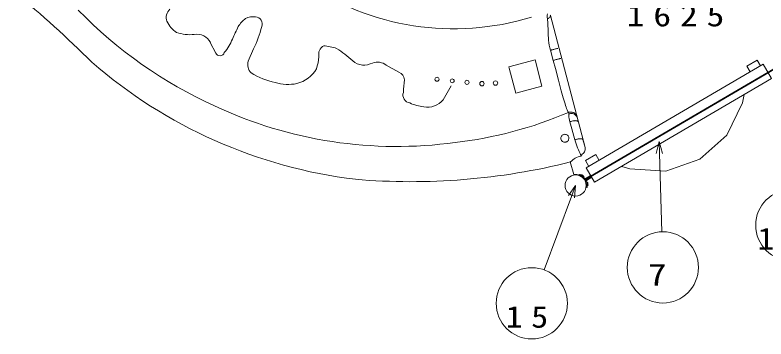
# Model space of a CAD drawing. Units: millimetres on the paper. Extents: x 0 to 420, y -594 to 297.
# Drawn here: x 98.9 to 151.6, y 146.4 to 169.1 of the extents above; entities that cross this region are included whole.
import ezdxf
from ezdxf.enums import TextEntityAlignment as Align

# ---------------------------------------------------------------- set-up
doc = ezdxf.new("R2010")
doc.units = ezdxf.units.MM
for name, color, linetype, lineweight in [('2D', 7, 'Continuous', 13), ('AM_5', 7, 'Continuous', 13), ('TEXT', 7, 'Continuous', 13)]:
    doc.layers.add(name, color=color, linetype=linetype, lineweight=lineweight)
doc.styles.add('ＭＳ ゴシック', font='')
doc.styles.get('ＭＳ ゴシック').set_extended_font_data('MS Gothic')

msp = doc.modelspace()

# ---------------------------------------------------------------- linework, layer by layer
at = {"layer": '2D'}
for p, q in [((136.231, 168.965), (136.232, 169.02)), ((136.234, 168.905), (136.231, 168.965)), ((136.232, 169.02), (136.238, 169.072)), ((136.243, 168.842), (136.234, 168.905)), ((136.238, 169.072), (136.257, 169.165)), ((136.286, 168.849), (136.243, 168.842)), ((136.261, 168.726), (136.243, 168.842)), ((136.329, 168.864), (136.286, 168.849)), ((136.371, 168.889), (136.329, 168.864)), ((136.406, 168.922), (136.371, 168.889)), ((136.432, 168.961), (136.406, 168.922)), ((136.447, 169.002), (136.432, 168.961)), ((136.446, 169.079), (136.451, 169.043)), ((136.451, 169.043), (136.447, 169.002)), ((138.885, 159.783), (136.451, 169.043)), ((136.272, 168.597), (136.261, 168.726)), ((136.279, 168.455), (136.272, 168.597)), ((136.283, 168.299), (136.279, 168.455)), ((136.286, 168.128), (136.283, 168.299)), ((136.29, 167.943), (136.286, 168.128)), ((136.294, 167.797), (136.29, 167.943)), ((136.301, 167.644), (136.294, 167.797)), ((136.312, 167.484), (136.301, 167.644)), ((136.328, 167.317), (136.312, 167.484)), ((136.35, 167.144), (136.328, 167.317)), ((112.956, 166.405), (112.571, 167.155)), ((115.232, 165.847), (115.606, 166.714)), ((136.378, 166.968), (136.35, 167.144)), ((136.413, 166.79), (136.378, 166.968)), ((136.456, 166.611), (136.413, 166.79)), ((136.697, 166.675), (136.643, 166.661)), ((136.752, 166.69), (136.697, 166.675)), ((136.806, 166.703), (136.752, 166.69)), ((136.857, 166.716), (136.806, 166.703)), ((136.903, 166.728), (136.857, 166.716)), ((136.945, 166.738), (136.903, 166.728)), ((136.984, 166.747), (136.945, 166.738)), ((136.497, 166.622), (136.456, 166.611)), ((136.649, 165.9), (136.456, 166.611)), ((136.542, 166.635), (136.497, 166.622)), ((136.591, 166.648), (136.542, 166.635)), ((136.643, 166.661), (136.591, 166.648)), ((133.536, 165.451), (135.379, 165.935)), ((135.379, 165.935), (135.861, 164.096)), ((136.697, 165.913), (136.649, 165.9)), ((136.803, 165.334), (136.649, 165.9)), ((136.747, 165.926), (136.697, 165.913)), ((136.798, 165.94), (136.747, 165.926)), ((136.849, 165.953), (136.798, 165.94)), ((136.901, 165.967), (136.849, 165.953)), ((136.951, 165.98), (136.901, 165.967)), ((136.999, 165.992), (136.951, 165.98)), ((137.045, 166.004), (136.999, 165.992)), ((137.087, 166.014), (137.045, 166.004)), ((137.125, 166.024), (137.087, 166.014)), ((137.159, 166.032), (137.125, 166.024)), ((137.187, 166.038), (137.159, 166.032)), ((151.394, 165.629), (138.968, 158.357)), ((150.242, 165.5), (150.973, 165.927)), ((150.973, 165.927), (151.21, 165.521)), ((151.982, 164.623), (151.394, 165.629)), ((125.82, 165.079), (124.923, 165.567)), ((133.559, 165.364), (133.537, 165.446)), ((134.019, 163.611), (133.559, 165.364)), ((137.025, 164.517), (136.803, 165.334)), ((152.186, 165.3), (138.867, 157.501)), ((138.868, 157.502), (152.188, 165.297)), ((152.143, 165.308), (138.881, 157.547)), ((150.48, 165.094), (150.242, 165.5)), ((139.556, 157.352), (151.982, 164.623)), ((129.482, 164.121), (128.925, 163.125)), ((135.862, 164.092), (134.019, 163.609)), ((137.073, 164.327), (137.025, 164.517)), ((137.121, 164.139), (137.073, 164.327)), ((137.17, 163.954), (137.121, 164.139)), ((137.218, 163.774), (137.17, 163.954)), ((137.266, 163.6), (137.218, 163.774)), ((137.313, 163.433), (137.266, 163.6)), ((149.955, 162.928), (150.07, 163.505)), ((137.358, 163.274), (137.313, 163.433)), ((137.402, 163.125), (137.358, 163.274)), ((137.445, 162.984), (137.402, 163.125)), ((137.486, 162.853), (137.445, 162.984)), ((137.525, 162.734), (137.486, 162.853)), ((137.56, 162.628), (137.525, 162.734)), ((137.596, 162.529), (137.56, 162.628)), ((137.628, 162.444), (137.596, 162.529)), ((137.657, 162.374), (137.628, 162.444)), ((148.846, 160.647), (149.955, 162.928)), ((137.682, 162.319), (137.657, 162.374)), ((137.703, 162.281), (137.682, 162.319)), ((137.72, 162.256), (137.703, 162.281)), ((137.735, 162.243), (137.72, 162.256)), ((137.784, 162.261), (137.735, 162.243)), ((137.751, 162.184), (137.735, 162.243)), ((137.743, 162.065), (137.748, 162.112)), ((137.746, 162), (137.743, 162.065)), ((137.756, 161.919), (137.746, 162)), ((137.748, 162.112), (137.754, 162.13)), ((137.762, 162.141), (137.751, 162.184)), ((137.754, 162.13), (137.762, 162.141)), ((137.773, 161.823), (137.756, 161.919)), ((137.811, 162.159), (137.762, 162.141)), ((137.835, 162.273), (137.784, 162.261)), ((137.862, 162.17), (137.811, 162.159)), ((137.886, 162.278), (137.835, 162.273)), ((137.914, 162.176), (137.862, 162.17)), ((137.939, 162.277), (137.886, 162.278)), ((137.966, 162.174), (137.914, 162.176)), ((137.99, 162.27), (137.939, 162.277)), ((138.017, 162.167), (137.966, 162.174)), ((138.04, 162.256), (137.99, 162.27)), ((138.068, 162.153), (138.017, 162.167)), ((138.088, 162.236), (138.04, 162.256)), ((138.116, 162.133), (138.068, 162.153)), ((138.134, 162.211), (138.088, 162.236)), ((138.161, 162.108), (138.116, 162.133)), ((138.176, 162.18), (138.134, 162.211)), ((138.203, 162.077), (138.161, 162.108)), ((138.213, 162.144), (138.176, 162.18)), ((138.241, 162.041), (138.203, 162.077)), ((138.247, 162.104), (138.213, 162.144)), ((138.274, 162.001), (138.241, 162.041)), ((138.274, 162.06), (138.247, 162.104)), ((138.297, 162.013), (138.274, 162.06)), ((138.301, 161.957), (138.274, 162.001)), ((138.313, 161.963), (138.297, 162.013)), ((138.324, 161.91), (138.301, 161.957)), ((137.797, 161.713), (137.773, 161.823)), ((137.828, 161.594), (137.797, 161.713)), ((137.874, 161.611), (137.828, 161.594)), ((137.961, 161.101), (137.828, 161.594)), ((137.921, 161.626), (137.874, 161.611)), ((137.97, 161.639), (137.921, 161.626)), ((138.019, 161.651), (137.97, 161.639)), ((138.067, 161.66), (138.019, 161.651)), ((138.115, 161.667), (138.067, 161.66)), ((138.161, 161.671), (138.115, 161.667)), ((138.205, 161.673), (138.161, 161.671)), ((138.246, 161.672), (138.205, 161.673)), ((138.283, 161.669), (138.246, 161.672)), ((138.316, 161.663), (138.283, 161.669)), ((138.345, 161.655), (138.316, 161.663)), ((138.34, 161.861), (138.324, 161.91)), ((138.369, 161.645), (138.345, 161.655)), ((138.387, 161.632), (138.369, 161.645)), ((138.4, 161.618), (138.387, 161.632)), ((138.408, 161.601), (138.4, 161.618)), ((138.168, 160.331), (137.961, 161.101)), ((137.191, 160.442), (137.196, 160.489)), ((137.195, 160.388), (137.191, 160.442)), ((137.209, 160.338), (137.195, 160.388)), ((137.196, 160.489), (137.209, 160.537)), ((137.209, 160.537), (137.229, 160.578)), ((137.233, 160.289), (137.209, 160.338)), ((137.229, 160.578), (137.253, 160.613)), ((137.253, 160.613), (137.283, 160.644)), ((137.283, 160.644), (137.316, 160.67)), ((137.316, 160.67), (137.352, 160.69)), ((137.352, 160.69), (137.392, 160.705)), ((137.392, 160.705), (137.433, 160.714)), ((137.433, 160.714), (137.479, 160.716)), ((137.479, 160.716), (137.523, 160.711)), ((137.523, 160.711), (137.571, 160.697)), ((137.571, 160.697), (137.615, 160.675)), ((137.615, 160.675), (137.657, 160.644)), ((137.657, 160.644), (137.692, 160.605)), ((137.692, 160.605), (137.72, 160.559)), ((137.72, 160.559), (137.739, 160.508)), ((137.737, 160.36), (137.721, 160.316)), ((137.747, 160.406), (137.737, 160.36)), ((137.739, 160.508), (137.748, 160.458)), ((137.748, 160.458), (137.747, 160.406)), ((138.214, 160.347), (138.168, 160.331)), ((138.261, 160.362), (138.214, 160.347)), ((138.309, 160.375), (138.261, 160.362)), ((138.358, 160.386), (138.309, 160.375)), ((138.406, 160.395), (138.358, 160.386)), ((138.453, 160.402), (138.406, 160.395)), ((138.498, 160.406), (138.453, 160.402)), ((138.54, 160.408), (138.498, 160.406)), ((138.58, 160.408), (138.54, 160.408)), ((138.617, 160.406), (138.58, 160.408)), ((138.649, 160.401), (138.617, 160.406)), ((138.677, 160.394), (138.649, 160.401)), ((138.7, 160.385), (138.677, 160.394)), ((138.718, 160.373), (138.7, 160.385)), ((138.73, 160.36), (138.718, 160.373)), ((138.737, 160.345), (138.73, 160.36)), ((138.737, 160.345), (138.885, 159.783)), ((146.949, 158.966), (148.846, 160.647)), ((137.266, 160.247), (137.233, 160.289)), ((137.304, 160.213), (137.266, 160.247)), ((137.348, 160.186), (137.304, 160.213)), ((137.393, 160.169), (137.348, 160.186)), ((137.44, 160.16), (137.393, 160.169)), ((137.484, 160.159), (137.44, 160.16)), ((137.528, 160.165), (137.484, 160.159)), ((137.568, 160.177), (137.528, 160.165)), ((137.607, 160.195), (137.568, 160.177)), ((137.641, 160.217), (137.607, 160.195)), ((137.672, 160.245), (137.641, 160.217)), ((137.699, 160.279), (137.672, 160.245)), ((137.721, 160.316), (137.699, 160.279)), ((144.084, 160.202), (143.886, 159.362)), ((144.333, 159.376), (144.084, 160.202)), ((144.11, 159.369), (144.084, 160.202)), ((138.696, 159.314), (138.597, 159.184)), ((138.757, 159.36), (138.696, 159.314)), ((138.81, 159.417), (138.757, 159.36)), ((138.853, 159.484), (138.81, 159.417)), ((138.882, 159.559), (138.853, 159.484)), ((138.897, 159.636), (138.882, 159.559)), ((138.885, 159.783), (138.897, 159.712)), ((138.885, 159.783), (138.893, 159.752)), ((138.893, 159.753), (138.897, 159.738)), ((138.897, 159.712), (138.897, 159.636)), ((138.908, 158.867), (139.639, 159.295)), ((139.639, 159.295), (139.876, 158.889)), ((144.277, 153.88), (144.11, 159.369)), ((138.089, 157.891), (137.85, 158.793)), ((139.145, 158.461), (138.908, 158.867)), ((144.554, 158.136), (146.949, 158.966)), ((138.968, 158.357), (139.556, 157.352)), ((141.461, 158.467), (142.025, 158.287)), ((142.025, 158.287), (144.554, 158.136)), ((138.086, 157.888), (138.089, 157.891)), ((138.495, 157.891), (138.473, 157.832)), ((138.473, 157.832), (138.504, 157.82)), ((138.499, 157.894), (138.495, 157.891)), ((138.511, 157.897), (138.499, 157.894)), ((138.504, 157.82), (138.542, 157.802)), ((138.517, 157.896), (138.511, 157.897)), ((138.523, 157.894), (138.517, 157.896)), ((138.552, 157.881), (138.523, 157.894)), ((138.542, 157.802), (138.584, 157.781)), ((138.59, 157.863), (138.552, 157.881)), ((138.584, 157.781), (138.625, 157.758)), ((138.623, 157.844), (138.59, 157.863)), ((138.626, 157.848), (138.623, 157.844)), ((138.673, 157.814), (138.623, 157.844)), ((138.625, 157.758), (138.665, 157.73)), ((138.641, 157.868), (138.626, 157.848)), ((138.658, 157.878), (138.641, 157.868)), ((138.677, 157.873), (138.658, 157.878)), ((138.665, 157.73), (138.706, 157.697)), ((138.718, 157.783), (138.673, 157.814)), ((138.695, 157.859), (138.677, 157.873)), ((138.717, 157.842), (138.695, 157.859)), ((138.706, 157.697), (138.743, 157.662)), ((138.741, 157.823), (138.717, 157.842)), ((138.759, 157.75), (138.718, 157.783)), ((138.765, 157.805), (138.741, 157.823)), ((138.801, 157.712), (138.759, 157.75)), ((138.785, 157.79), (138.765, 157.805)), ((138.805, 157.774), (138.785, 157.79)), ((138.794, 157.719), (138.809, 157.739)), ((138.837, 157.674), (138.801, 157.712)), ((138.814, 157.758), (138.805, 157.774)), ((138.809, 157.739), (138.814, 157.758)), ((139.276, 157.829), (138.907, 157.614)), ((138.956, 157.554), (139.315, 157.764)), ((138.956, 157.554), (139.315, 157.764)), ((139.353, 157.698), (138.985, 157.481)), ((138.743, 157.662), (138.781, 157.625)), ((138.781, 157.625), (138.816, 157.58)), ((138.816, 157.58), (138.829, 157.566)), ((138.829, 157.566), (138.845, 157.557)), ((138.873, 157.63), (138.837, 157.674)), ((138.845, 157.557), (138.868, 157.546)), ((138.868, 157.546), (138.881, 157.542)), ((138.881, 157.542), (138.888, 157.539)), ((138.888, 157.539), (138.92, 157.541)), ((138.904, 157.456), (138.906, 157.481)), ((138.905, 157.437), (138.904, 157.456)), ((138.91, 157.418), (138.905, 157.437)), ((138.906, 157.481), (138.909, 157.494)), ((138.909, 157.494), (138.91, 157.502)), ((138.91, 157.502), (138.927, 157.529)), ((138.932, 157.367), (138.91, 157.418)), ((138.92, 157.541), (138.923, 157.54)), ((138.923, 157.54), (138.956, 157.554)), ((138.927, 157.529), (138.928, 157.532)), ((138.928, 157.532), (138.956, 157.554)), ((138.946, 157.315), (138.932, 157.367)), ((138.959, 157.266), (138.946, 157.315)), ((138.968, 157.214), (138.959, 157.266)), ((138.972, 157.165), (138.968, 157.214)), ((138.982, 157.444), (139.002, 157.391)), ((139.002, 157.391), (139.018, 157.341)), ((139.018, 157.341), (139.031, 157.286)), ((139.021, 157.331), (139.046, 157.335)), ((139.031, 157.286), (139.04, 157.234)), ((139.04, 157.234), (139.044, 157.18)), ((139.044, 157.18), (139.046, 157.121)), ((139.046, 157.335), (139.065, 157.33)), ((139.065, 157.33), (139.074, 157.314)), ((139.074, 157.314), (139.078, 157.289)), ((139.078, 157.289), (139.082, 157.264)), ((139.082, 157.264), (139.086, 157.234)), ((139.086, 157.234), (139.09, 157.204)), ((139.09, 157.204), (139.095, 157.177)), ((139.095, 157.177), (139.097, 157.154)), ((138.228, 157.127), (137.728, 156.424)), ((137.937, 156.346), (138.228, 157.127)), ((138.147, 156.268), (138.228, 157.127)), ((138.962, 156.996), (138.967, 157.029)), ((139.024, 156.987), (138.962, 156.996)), ((138.967, 157.029), (138.97, 157.071)), ((138.97, 157.071), (138.972, 157.119)), ((138.972, 157.119), (138.972, 157.165)), ((139.028, 156.989), (139.024, 156.987)), ((139.037, 156.997), (139.028, 156.989)), ((139.039, 157.004), (139.037, 156.997)), ((139.041, 157.01), (139.039, 157.004)), ((139.044, 157.042), (139.041, 157.01)), ((139.046, 157.084), (139.044, 157.042)), ((139.051, 157.122), (139.046, 157.121)), ((139.046, 157.121), (139.046, 157.084)), ((139.076, 157.125), (139.051, 157.122)), ((139.092, 157.135), (139.076, 157.125)), ((139.097, 157.154), (139.092, 157.135)), ((136.021, 151.2), (137.937, 156.346))]:
    msp.add_line(p, q, dxfattribs=at)
for centre, radius in [((128.491, 164.58), 0.142), ((129.558, 164.466), 0.138), ((130.596, 164.358), 0.145), ((131.649, 164.268), 0.154), ((132.599, 164.31), 0.153), ((138.228, 157.127), 0.741), ((138.228, 157.127), 0.741), ((144.353, 151.381), 2.5), ((135.148, 148.858), 2.5)]:
    msp.add_circle(centre, radius, dxfattribs=at)
for centre, radius, start, end in [((129.668, 186.701), 18.583, 235.3849, 287.0572), ((51.558, 112.838), 74.689, 45.13673, 50.71068), ((125.847, 191.409), 31.495, 224.271, 245.6716), ((110.215, 168.917), 0.743, 130.2471, 201.5697), ((116.371, 167.151), 2.155, 128.3392, 148.7319), ((115.604, 167.599), 1.366, 83.8127, 114.6465), ((115.719, 168.459), 0.5, 337.8479, 86.1994), ((111.089, 169.322), 1.705, 203.4325, 238.6086), ((171.497, 141.357), 63.005, 154.71353, 155.5902), ((108.875, 170.09), 7.53, 333.3635, 346.017), ((111.143, 170.522), 2.818, 250.4657, 276.1765), ((111.639, 166.703), 1.036, 25.844, 100.7253), ((110.475, 168.944), 3.964, 320.9573, 336.9913), ((120.887, 166.322), 0.707, 120.179, 193.0073), ((119.917, 161.744), 5.226, 73.0255, 83.2502), ((116.778, 159.53), 8.589, 47.566, 57.1057), ((113.247, 166.55), 0.324, 206.395, 341.5181), ((116.387, 166.497), 3.826, 341.898, 354.9873), ((126.919, 191.895), 34.587, 229.0363, 263.1108), ((116.032, 165.608), 0.836, 163.349, 224.749), ((123.512, 167.019), 1.484, 230.7848, 259.6923), ((123.233, 167.306), 1.748, 270.4349, 294.7208), ((124.31, 164.8), 0.981, 51.3512, 110.6494), ((118.047, 166.499), 2.307, 285.1825, 328.9558), ((118.366, 169.863), 5.659, 238.8578, 257.3886), ((125.589, 164.507), 0.617, 3.2465, 67.9862), ((118.035, 167.513), 3.299, 254.0706, 280.7524), ((72.666, 168.805), 53.708, 354.5016, 355.4479), ((126.661, 163.473), 0.565, 160.8621, 262.6329), ((127.807, 164.098), 1.482, 260.3674, 318.9982), ((125.673, 190.056), 30.194, 244.9145, 277.7923), ((128.074, 166.282), 3.682, 246.2156, 261.9558), ((126.55, 188.259), 28.302, 276.5271, 293.2474), ((147.589, 163.348), 9.888, 197.7077, 204.6389), ((126.664, 203.572), 46.179, 265.1628, 284.0509), ((138.836, 157.924), 1.283, 100.7304, 138.456), ((138.231, 157.128), 0.773, 32.7884, 100.7525), ((138.895, 157.634), 0.0225, 189.8808, 300.1824), ((138.996, 157.462), 0.0225, 120.4904, 230.7921)]:
    msp.add_arc(centre, radius, start, end, dxfattribs=at)
at = {"layer": 'AM_5'}
msp.add_circle((153.374, 154.341), 2.5, dxfattribs=at)

# ---------------------------------------------------------------- texts
at = {"layer": '2D', "style": 'ＭＳ ゴシック', "width": 1.25}
msp.add_text('7', height=1.527, dxfattribs=at).set_placement((143.312, 149.645), align=Align.BOTTOM_LEFT)
at = {"layer": '2D', "insert": (133.313, 147.122), "char_height": 1.527, "attachment_point": 7, "style": 'ＭＳ ゴシック'}
msp.add_mtext('\\T1.5;\\W1.15;15', dxfattribs=at)
at = {"layer": 'AM_5', "insert": (150.993, 152.605), "char_height": 1.527, "attachment_point": 7, "style": 'ＭＳ ゴシック'}
msp.add_mtext('\\T1.5;\\W1.15;16', dxfattribs=at)
at = {"layer": 'TEXT', "insert": (141.816, 168.264), "char_height": 1.527, "attachment_point": 7, "style": 'ＭＳ ゴシック'}
msp.add_mtext('\\T1.5;\\W1.2;1625', dxfattribs=at)

doc.saveas('drawing.dxf')
